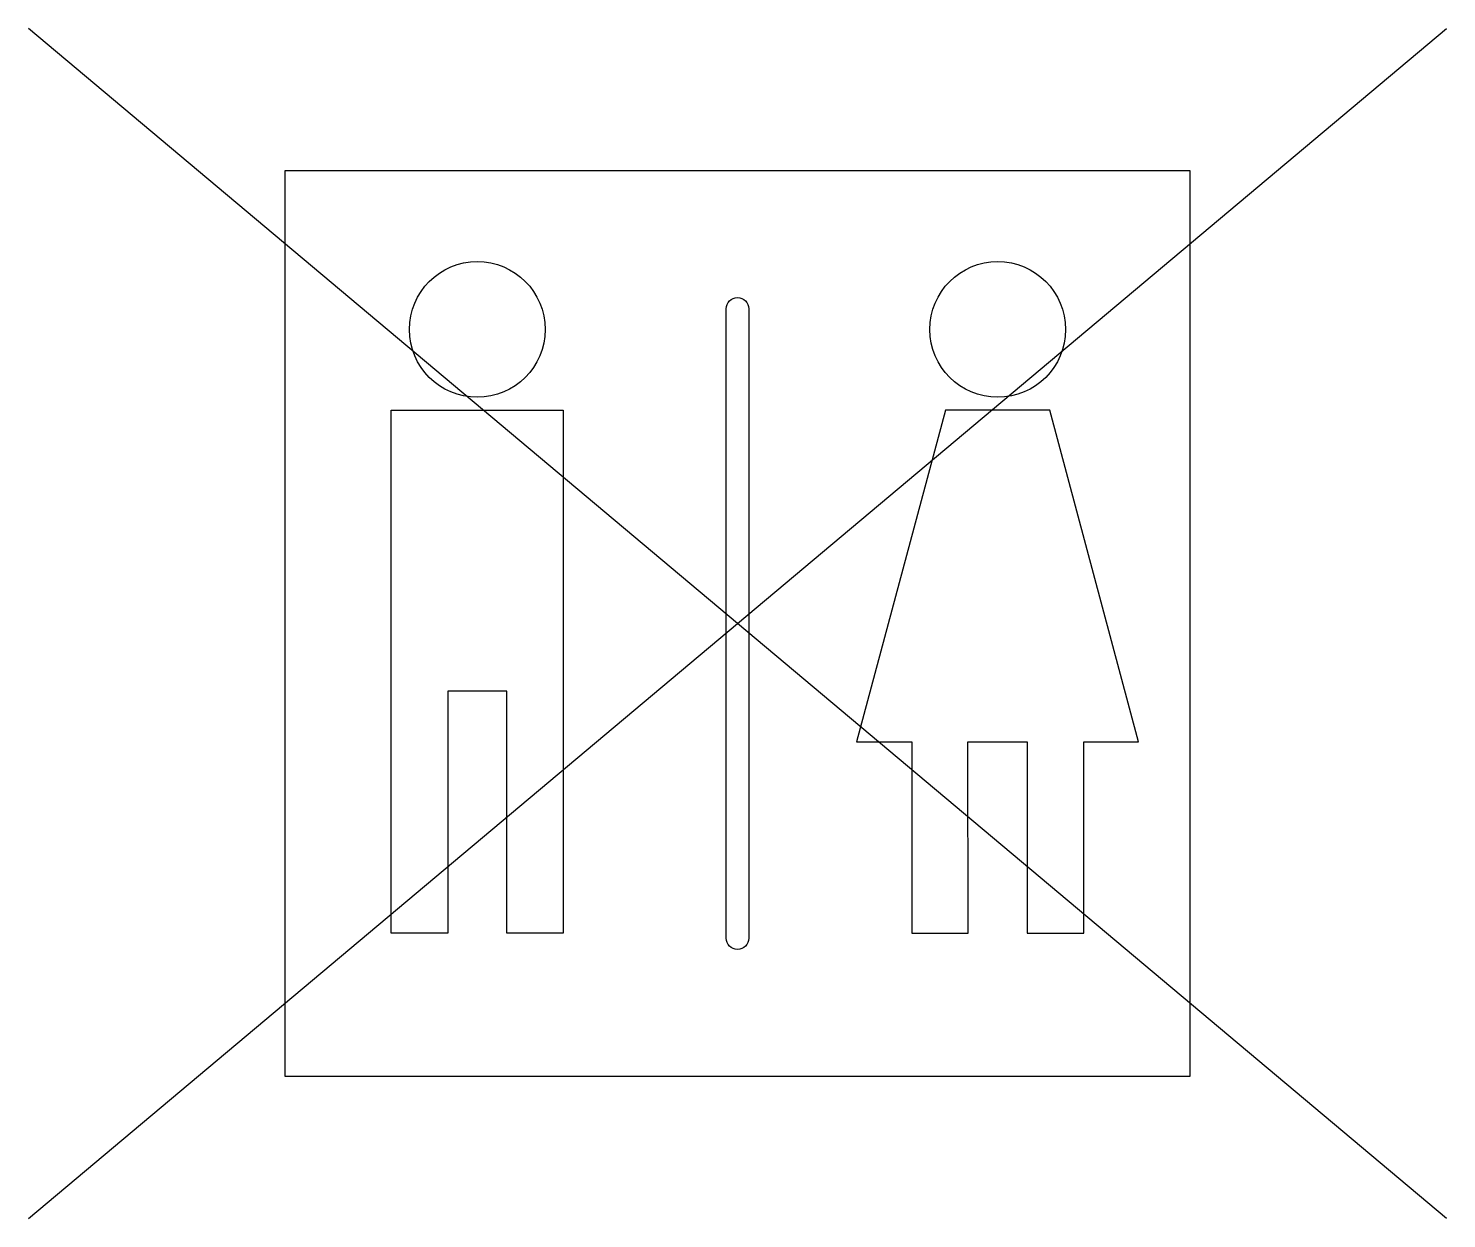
# Model space of a CAD drawing. Extents: x -3.13 to 3.13, y -2.63 to 2.63.
import ezdxf

# ---------------------------------------------------------------- set-up
doc = ezdxf.new("R2010")
doc.units = 0

msp = doc.modelspace()

# ---------------------------------------------------------------- linework, layer by layer
for p, q in [((-3.1341, -2.6298), (3.1341, 2.6298)), ((3.1341, -2.6298), (-3.1341, 2.6298))]:
    msp.add_line(p, q)
for points in [[(-2, -2), (2, -2), (2, 2), (-2, 2)], [(-1.0193, -1.3687), (-1.0193, -0.2996), (-1.2807, -0.2996), (-1.2807, -1.3687), (-1.5301, -1.3687), (-1.5301, 0.9433), (-0.7699, 0.9433), (-0.7699, -1.3687)], [(1.0193, -1.3687), (1.0187, -0.5234), (1.28, -0.5234), (1.2807, -1.3687), (1.5301, -1.3687), (1.5301, -0.5234), (1.7725, -0.5234), (1.3801, 0.9433), (0.9199, 0.9433), (0.5262, -0.5234), (0.7699, -0.5234), (0.7699, -1.3687)]]:
    msp.add_lwpolyline(points, close=True)
at = {"flags": 128}
msp.add_lwpolyline([(0.05, -1.3902, -1), (-0.05, -1.3902), (-0.05, 1.3902, -1), (0.05, 1.3902)], format="xyb", close=True, dxfattribs=at)
for centre in [(-1.15, 1.2994), (1.15, 1.2994)]:
    msp.add_circle(centre, 0.3)

doc.saveas('drawing.dxf')
